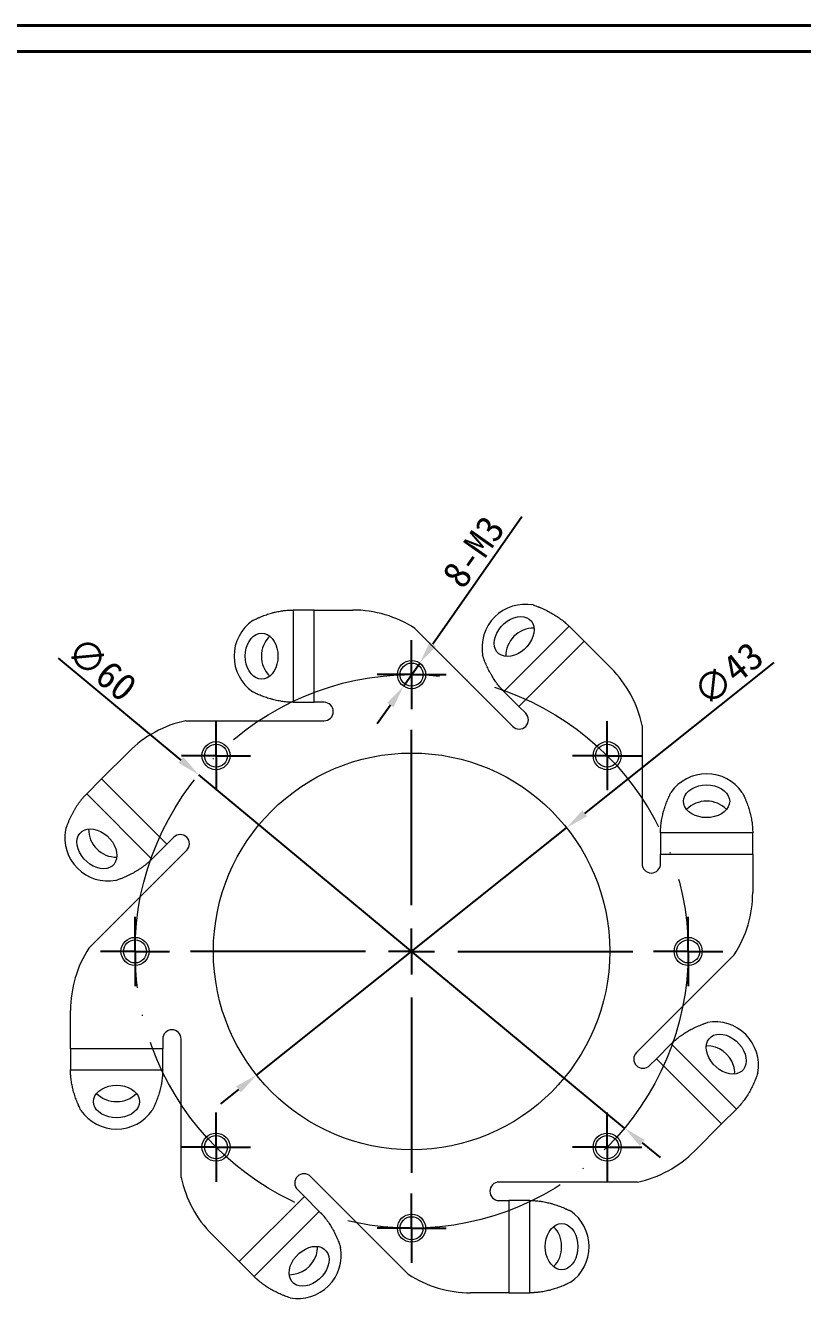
# Model space of a CAD drawing. Header units: millimetres. Extents: x 33 to 1129, y -1950 to 193.
# Drawn here: x 530.9 to 615.2, y -1693.3 to -1555.3 of the extents above; entities that cross this region are included whole.
import ezdxf

# ---------------------------------------------------------------- set-up
doc = ezdxf.new("R2010")
doc.units = ezdxf.units.MM
doc.linetypes.add('ACAD_ISO04W100', pattern=[30, 24, -3, 0, -3])
doc.layers.add('10', color=7, linetype='Continuous')
doc.layers.add('9', color=7, linetype='Continuous')
doc.layers.add('中心线', color=6, linetype='ACAD_ISO04W100', lineweight=0)
doc.layers.add('尺寸线', color=100, linetype='Continuous', lineweight=5)
doc.dimstyles.new('Annotative', dxfattribs={"dimscale": 0, "dimtxt": 2.5, "dimasz": 2.5, "dimexe": 1.25, "dimexo": 0.625, "dimtad": 1, "dimtxsty": 'Standard', "dimcen": 2.5, "dimadec": 0, "dimazin": 0, "dimtfac": 1, "dimtmove": 0, "dimatfit": 3, "dimfxl": 1, "dimarcsym": 0})

# ---------------------------------------------------------------- blocks, each defined once
blk = doc.blocks.new('SW_CENTERMARKSYMBOL_0')
at = {"layer": '10', "color": 0}
for p, q in [((0, 12.5), (0, 18.75)), ((0, 0), (0, 12.5)), ((-12.5, 0), (-18.75, 0)), ((0, 0), (-12.5, 0)), ((0, 0), (0, -12.5)), ((0, 0), (12.5, 0)), ((12.5, 0), (18.75, 0)), ((0, -12.5), (0, -18.75))]:
    blk.add_line(p, q, dxfattribs=at)
blk = doc.blocks.new('SW_CENTERMARKSYMBOL_1')
at = {"layer": '10', "color": 0}
for p, q in [((0, 12.5), (0, 18.75)), ((0, 0), (0, 12.5)), ((-12.5, 0), (-18.75, 0)), ((0, 0), (-12.5, 0)), ((0, 0), (0, -12.5)), ((0, 0), (12.5, 0)), ((12.5, 0), (18.75, 0)), ((0, -12.5), (0, -18.75))]:
    blk.add_line(p, q, dxfattribs=at)
blk = doc.blocks.new('SW_CENTERMARKSYMBOL_2')
at = {"layer": '10', "color": 0}
for p, q in [((0, 12.5), (0, 18.75)), ((0, 0), (0, 12.5)), ((-12.5, 0), (-18.75, 0)), ((0, 0), (-12.5, 0)), ((0, 0), (0, -12.5)), ((0, 0), (12.5, 0)), ((12.5, 0), (18.75, 0)), ((0, -12.5), (0, -18.75))]:
    blk.add_line(p, q, dxfattribs=at)
blk = doc.blocks.new('SW_CENTERMARKSYMBOL_3')
at = {"layer": '10', "color": 0}
for p, q in [((0, 12.5), (0, 18.75)), ((0, 0), (0, 12.5)), ((-12.5, 0), (-18.75, 0)), ((0, 0), (-12.5, 0)), ((0, 0), (0, -12.5)), ((0, 0), (12.5, 0)), ((12.5, 0), (18.75, 0)), ((0, -12.5), (0, -18.75))]:
    blk.add_line(p, q, dxfattribs=at)
blk = doc.blocks.new('SW_CENTERMARKSYMBOL_4')
at = {"layer": '10', "color": 0}
for p, q in [((0, 12.5), (0, 18.75)), ((0, 0), (0, 12.5)), ((-12.5, 0), (-18.75, 0)), ((0, 0), (-12.5, 0)), ((0, 0), (0, -12.5)), ((0, 0), (12.5, 0)), ((12.5, 0), (18.75, 0)), ((0, -12.5), (0, -18.75))]:
    blk.add_line(p, q, dxfattribs=at)
blk = doc.blocks.new('SW_CENTERMARKSYMBOL_5')
at = {"layer": '10', "color": 0}
for p, q in [((0, 12.5), (0, 18.75)), ((0, 0), (0, 12.5)), ((-12.5, 0), (-18.75, 0)), ((0, 0), (-12.5, 0)), ((0, 0), (0, -12.5)), ((0, 0), (12.5, 0)), ((12.5, 0), (18.75, 0)), ((0, -12.5), (0, -18.75))]:
    blk.add_line(p, q, dxfattribs=at)
blk = doc.blocks.new('SW_CENTERMARKSYMBOL_6')
at = {"layer": '10', "color": 0}
for p, q in [((0, 12.5), (0, 18.75)), ((0, 0), (0, 12.5)), ((-12.5, 0), (-18.75, 0)), ((0, 0), (-12.5, 0)), ((0, 0), (0, -12.5)), ((0, 0), (12.5, 0)), ((12.5, 0), (18.75, 0)), ((0, -12.5), (0, -18.75))]:
    blk.add_line(p, q, dxfattribs=at)
blk = doc.blocks.new('SW_CENTERMARKSYMBOL_7')
at = {"layer": '10', "color": 0}
for p, q in [((0, 12.5), (0, 18.75)), ((0, 0), (0, 12.5)), ((-12.5, 0), (-18.75, 0)), ((0, 0), (-12.5, 0)), ((0, 0), (0, -12.5)), ((0, 0), (12.5, 0)), ((12.5, 0), (18.75, 0)), ((0, -12.5), (0, -18.75))]:
    blk.add_line(p, q, dxfattribs=at)
blk = doc.blocks.new('SW_CENTERMARKSYMBOL_8')
at = {"layer": '10', "color": 0}
for p, q in [((0, 25), (0, 120)), ((0, 0), (0, 12.5)), ((-25, 0), (-120, 0)), ((0, 0), (-12.5, 0)), ((0, 0), (0, -12.5)), ((0, 0), (12.5, 0)), ((25, 0), (120, 0)), ((0, -25), (0, -120))]:
    blk.add_line(p, q, dxfattribs=at)
blk = doc.blocks.new('*D21')
at = {"layer": 'Defpoints', "color": 0, "transparency": 16777216}
for p in [(589.59, -1642.25), (555.96, -1669.05)]:
    blk.add_point(p, dxfattribs=at)
at = {"layer": '尺寸线', "color": 0, "lineweight": -2, "transparency": 16777216}
for p, q in [((612.05, -1624.35), (591.54, -1640.7)), ((555.96, -1669.05), (589.59, -1642.25)), ((554, -1670.61), (552.05, -1672.17))]:
    blk.add_line(p, q, dxfattribs=at)
at = {"layer": '尺寸线', "color": 0, "transparency": 16777216}
for points in [[(591.28, -1640.37), (591.8, -1641.02), (589.59, -1642.25)], [(553.74, -1670.28), (554.26, -1670.94), (555.96, -1669.05)]]:
    blk.add_solid(points, dxfattribs=at)
at = {"layer": '尺寸线', "color": 0, "transparency": 16777216, "insert": (607.11, -1625.58), "char_height": 3, "attachment_point": 5, "rotation": 38.5515}
blk.add_mtext('∅43', dxfattribs=at)
blk = doc.blocks.new('*D25')
at = {"layer": 'Defpoints', "color": 0, "transparency": 16777216}
for p in [(573.65, -1624.4), (571.9, -1626.9)]:
    blk.add_point(p, dxfattribs=at)
at = {"layer": '尺寸线', "color": 0, "lineweight": -2, "transparency": 16777216}
for p, q in [((584.73, -1608.54), (575.08, -1622.35)), ((571.9, -1626.9), (573.65, -1624.4)), ((570.47, -1628.95), (569.04, -1631))]:
    blk.add_line(p, q, dxfattribs=at)
at = {"layer": '尺寸线', "color": 0, "transparency": 16777216}
for points in [[(574.74, -1622.12), (575.42, -1622.59), (573.65, -1624.4)], [(570.13, -1628.71), (570.81, -1629.19), (571.9, -1626.9)]]:
    blk.add_solid(points, dxfattribs=at)
at = {"layer": '尺寸线', "color": 0, "transparency": 16777216, "insert": (579.48, -1612.34), "char_height": 3, "attachment_point": 5, "rotation": 55.0455}
blk.add_mtext('8-M3', dxfattribs=at)
blk = doc.blocks.new('*D61')
at = {"layer": 'Defpoints', "color": 0, "transparency": 16777216}
for p in [(549.68, -1636.51), (595.87, -1674.8)]:
    blk.add_point(p, dxfattribs=at)
at = {"layer": '尺寸线', "color": 0, "lineweight": -2, "transparency": 16777216}
for p, q in [((534.45, -1623.88), (547.75, -1634.91)), ((595.87, -1674.8), (549.68, -1636.51)), ((597.79, -1676.4), (599.72, -1677.99))]:
    blk.add_line(p, q, dxfattribs=at)
at = {"layer": '尺寸线', "color": 0, "transparency": 16777216}
for points in [[(548.02, -1634.59), (547.49, -1635.23), (549.68, -1636.51)], [(598.06, -1676.08), (597.53, -1676.72), (595.87, -1674.8)]]:
    blk.add_solid(points, dxfattribs=at)
at = {"layer": '尺寸线', "color": 0, "transparency": 16777216, "insert": (539.17, -1625.03), "char_height": 3, "attachment_point": 5, "rotation": 320.3373}
blk.add_mtext('∅60', dxfattribs=at)

msp = doc.modelspace()

# ---------------------------------------------------------------- linework, layer by layer
at = {"color": 7, "linetype": 'Continuous', "lineweight": 15}
for p, q in [((562.2212, -1618.65309), (559.93257, -1618.65309)), ((559.93257, -1618.65309), (559.93257, -1628.65309)), ((562.2212, -1628.65309), (562.2212, -1618.65309)), ((562.2212, -1618.65309), (566.38055, -1618.65309)), ((573.13058, -1620.65492), (583.73718, -1631.26152)), ((589.85652, -1620.41029), (582.78545, -1627.48136)), ((591.47482, -1622.02859), (589.85652, -1620.41029)), ((584.40375, -1629.09966), (591.47482, -1622.02859)), ((591.47482, -1622.02859), (594.41593, -1624.9697)), ((582.78545, -1627.48136), (584.40375, -1629.09966)), ((559.93257, -1628.65309), (562.2212, -1628.65309)), ((563.27852, -1628.65309), (562.2212, -1628.65309)), ((585.1514, -1629.8473), (584.40375, -1629.09966)), ((548.27852, -1630.65309), (563.27852, -1630.65309)), ((597.77342, -1631.1582), (597.77342, -1646.1582)), ((539.14892, -1636.95169), (542.09003, -1634.01058)), ((539.14892, -1636.95169), (537.53062, -1638.56999)), ((546.21999, -1644.02276), (539.14892, -1636.95169)), ((537.53062, -1638.56999), (544.60169, -1645.64106)), ((546.96763, -1643.27512), (546.21999, -1644.02276)), ((609.77342, -1642.81225), (599.77342, -1642.81225)), ((599.77342, -1642.81225), (599.77342, -1645.10087)), ((609.77342, -1645.10087), (609.77342, -1642.81225)), ((537.77524, -1655.29593), (548.38185, -1644.68933)), ((544.60169, -1645.64106), (546.21999, -1644.02276)), ((599.77342, -1646.1582), (599.77342, -1645.10087)), ((599.77342, -1645.10087), (609.77342, -1645.10087)), ((609.77342, -1645.10087), (609.77342, -1649.26023)), ((607.7716, -1656.01026), (597.165, -1666.61686)), ((535.77342, -1666.20532), (535.77342, -1662.04596)), ((545.77342, -1665.14799), (545.77342, -1666.20532)), ((547.77342, -1680.14799), (547.77342, -1665.14799)), ((545.77342, -1666.20532), (535.77342, -1666.20532)), ((535.77342, -1666.20532), (535.77342, -1668.49394)), ((545.77342, -1668.49394), (545.77342, -1666.20532)), ((600.94515, -1665.66513), (599.32685, -1667.28343)), ((608.01622, -1672.7362), (600.94515, -1665.66513)), ((598.57921, -1668.03107), (599.32685, -1667.28343)), ((599.32685, -1667.28343), (606.39792, -1674.3545)), ((535.77342, -1668.49394), (545.77342, -1668.49394)), ((606.39792, -1674.3545), (608.01622, -1672.7362)), ((606.39792, -1674.3545), (603.45681, -1677.2956)), ((572.41626, -1690.65127), (561.80966, -1680.04467)), ((560.39544, -1681.45888), (561.14309, -1682.20653)), ((597.26832, -1680.65309), (582.26832, -1680.65309)), ((561.14309, -1682.20653), (554.07202, -1689.27759)), ((562.76139, -1683.82483), (561.14309, -1682.20653)), ((582.26832, -1682.65309), (583.32565, -1682.65309)), ((583.32565, -1682.65309), (583.32565, -1692.65309)), ((585.61427, -1682.65309), (583.32565, -1682.65309)), ((585.61427, -1692.65309), (585.61427, -1682.65309)), ((555.69032, -1690.89589), (562.76139, -1683.82483)), ((554.07202, -1689.27759), (551.13091, -1686.33649)), ((554.07202, -1689.27759), (555.69032, -1690.89589)), ((583.32565, -1692.65309), (579.16629, -1692.65309)), ((583.32565, -1692.65309), (585.61427, -1692.65309))]:
    msp.add_line(p, q, dxfattribs=at)
at = {"color": 7, "linetype": 'Continuous', "lineweight": 15, "flags": 128}
for points in [[(585.93851, -1621.5221), (585.78218, -1621.89806), (585.56857, -1622.2626), (585.30419, -1622.60464), (584.99706, -1622.91378), (584.65651, -1623.18064), (584.29289, -1623.3971), (583.91725, -1623.5566), (583.541, -1623.65428), (583.17558, -1623.68717), (582.83208, -1623.65428), (582.52096, -1623.5566), (582.25165, -1623.3971), (582.03234, -1623.18064), (581.86969, -1622.91378), (581.76866, -1622.60464), (581.73229, -1622.2626), (581.76172, -1621.89806), (581.85602, -1621.5221), (582.01236, -1621.14615), (582.22596, -1620.78161), (582.49034, -1620.43957), (582.79748, -1620.13043), (583.13803, -1619.86357), (583.50165, -1619.6471), (583.87729, -1619.48761), (584.25353, -1619.38993), (584.61895, -1619.35704), (584.96245, -1619.38993), (585.27358, -1619.48761), (585.54289, -1619.6471), (585.7622, -1619.86357), (585.92484, -1620.13043), (586.02588, -1620.43957), (586.06224, -1620.78161), (586.03282, -1621.14615), (585.93851, -1621.5221)], [(558.27268, -1623.65309), (558.24582, -1624.08721), (558.16607, -1624.50814), (558.03584, -1624.90309), (557.8591, -1625.26006), (557.64121, -1625.5682), (557.3888, -1625.81816), (557.10953, -1626.00233), (556.81188, -1626.11511), (556.50491, -1626.15309), (556.19794, -1626.11511), (555.9003, -1626.00233), (555.62103, -1625.81816), (555.36861, -1625.5682), (555.15073, -1625.26006), (554.97398, -1624.90309), (554.84376, -1624.50814), (554.764, -1624.08721), (554.73715, -1623.65309), (554.764, -1623.21897), (554.84376, -1622.79804), (554.97398, -1622.40309), (555.15073, -1622.04612), (555.36861, -1621.73798), (555.62103, -1621.48803), (555.9003, -1621.30386), (556.19794, -1621.19107), (556.50491, -1621.15309), (556.81188, -1621.19107), (557.10953, -1621.30386), (557.3888, -1621.48803), (557.64121, -1621.73798), (557.8591, -1622.04612), (558.03584, -1622.40309), (558.16607, -1622.79804), (558.24582, -1623.21897), (558.27268, -1623.65309)], [(604.77342, -1641.15235), (604.3393, -1641.1255), (603.91837, -1641.04574), (603.52342, -1640.91552), (603.16645, -1640.73877), (602.85831, -1640.52088), (602.60836, -1640.26847), (602.42419, -1639.9892), (602.3114, -1639.69156), (602.27342, -1639.38459), (602.3114, -1639.07762), (602.42419, -1638.77997), (602.60836, -1638.5007), (602.85831, -1638.24829), (603.16645, -1638.0304), (603.52342, -1637.85366), (603.91837, -1637.72343), (604.3393, -1637.64368), (604.77342, -1637.61682), (605.20754, -1637.64368), (605.62847, -1637.72343), (606.02342, -1637.85366), (606.38039, -1638.0304), (606.68853, -1638.24829), (606.93848, -1638.5007), (607.12265, -1638.77997), (607.23544, -1639.07762), (607.27342, -1639.38459), (607.23544, -1639.69156), (607.12265, -1639.9892), (606.93848, -1640.26847), (606.68853, -1640.52088), (606.38039, -1640.73877), (606.02342, -1640.91552), (605.62847, -1641.04574), (605.20754, -1641.1255), (604.77342, -1641.15235)], [(540.68367, -1644.52925), (540.77798, -1644.90521), (540.8074, -1645.26974), (540.77104, -1645.61178), (540.67001, -1645.92092), (540.50736, -1646.18778), (540.28805, -1646.40425), (540.01874, -1646.56374), (539.70761, -1646.66142), (539.36412, -1646.69431), (538.9987, -1646.66142), (538.62245, -1646.56374), (538.24681, -1646.40425), (537.88319, -1646.18778), (537.54264, -1645.92092), (537.23551, -1645.61178), (536.97112, -1645.26974), (536.75752, -1644.90521), (536.60119, -1644.52925), (536.50688, -1644.15329), (536.47746, -1643.78875), (536.51382, -1643.44672), (536.61486, -1643.13757), (536.7775, -1642.87071), (536.99681, -1642.65425), (537.26612, -1642.49475), (537.57725, -1642.39708), (537.92074, -1642.36419), (538.28617, -1642.39708), (538.66241, -1642.49475), (539.03805, -1642.65425), (539.40167, -1642.87071), (539.74222, -1643.13757), (540.04936, -1643.44672), (540.31374, -1643.78875), (540.52734, -1644.15329), (540.68367, -1644.52925)], [(608.94565, -1666.77694), (609.03996, -1667.1529), (609.06938, -1667.51743), (609.03302, -1667.85947), (608.93198, -1668.16861), (608.76934, -1668.43547), (608.55003, -1668.65194), (608.28072, -1668.81143), (607.96959, -1668.90911), (607.6261, -1668.942), (607.26068, -1668.90911), (606.88443, -1668.81143), (606.50879, -1668.65194), (606.14517, -1668.43547), (605.80462, -1668.16861), (605.49749, -1667.85947), (605.2331, -1667.51743), (605.0195, -1667.1529), (604.86317, -1666.77694), (604.76886, -1666.40098), (604.73944, -1666.03644), (604.7758, -1665.69441), (604.87684, -1665.38526), (605.03948, -1665.1184), (605.25879, -1664.90194), (605.5281, -1664.74244), (605.83923, -1664.64477), (606.18272, -1664.61188), (606.54814, -1664.64477), (606.92439, -1664.74244), (607.30003, -1664.90194), (607.66365, -1665.1184), (608.0042, -1665.38526), (608.31133, -1665.69441), (608.57572, -1666.03644), (608.78932, -1666.40098), (608.94565, -1666.77694)], [(540.77342, -1673.68937), (540.3393, -1673.66251), (539.91837, -1673.58276), (539.52342, -1673.45253), (539.16645, -1673.27579), (538.85831, -1673.0579), (538.60836, -1672.80548), (538.42419, -1672.52621), (538.3114, -1672.22857), (538.27342, -1671.9216), (538.3114, -1671.61463), (538.42419, -1671.31699), (538.60836, -1671.03772), (538.85831, -1670.7853), (539.16645, -1670.56741), (539.52342, -1670.39067), (539.91837, -1670.26044), (540.3393, -1670.18069), (540.77342, -1670.15383), (541.20754, -1670.18069), (541.62847, -1670.26044), (542.02342, -1670.39067), (542.38039, -1670.56741), (542.68853, -1670.7853), (542.93848, -1671.03772), (543.12265, -1671.31699), (543.23544, -1671.61463), (543.27342, -1671.9216), (543.23544, -1672.22857), (543.12265, -1672.52621), (542.93848, -1672.80548), (542.68853, -1673.0579), (542.38039, -1673.27579), (542.02342, -1673.45253), (541.62847, -1673.58276), (541.20754, -1673.66251), (540.77342, -1673.68937)], [(590.8097, -1687.65309), (590.78284, -1688.08721), (590.70309, -1688.50814), (590.57286, -1688.90309), (590.39612, -1689.26006), (590.17823, -1689.5682), (589.92581, -1689.81816), (589.64654, -1690.00233), (589.3489, -1690.11511), (589.04193, -1690.15309), (588.73496, -1690.11511), (588.43732, -1690.00233), (588.15805, -1689.81816), (587.90563, -1689.5682), (587.68774, -1689.26006), (587.511, -1688.90309), (587.38077, -1688.50814), (587.30102, -1688.08721), (587.27416, -1687.65309), (587.30102, -1687.21897), (587.38077, -1686.79804), (587.511, -1686.40309), (587.68774, -1686.04612), (587.90563, -1685.73798), (588.15805, -1685.48803), (588.43732, -1685.30386), (588.73496, -1685.19107), (589.04193, -1685.15309), (589.3489, -1685.19107), (589.64654, -1685.30386), (589.92581, -1685.48803), (590.17823, -1685.73798), (590.39612, -1686.04612), (590.57286, -1686.40309), (590.70309, -1686.79804), (590.78284, -1687.21897), (590.8097, -1687.65309)], [(563.69082, -1689.78408), (563.53449, -1690.16004), (563.32088, -1690.52458), (563.0565, -1690.86661), (562.74937, -1691.17576), (562.40882, -1691.44262), (562.0452, -1691.65908), (561.66956, -1691.81858), (561.29331, -1691.91625), (560.92789, -1691.94915), (560.58439, -1691.91625), (560.27327, -1691.81858), (560.00396, -1691.65908), (559.78465, -1691.44262), (559.622, -1691.17576), (559.52097, -1690.86661), (559.4846, -1690.52458), (559.51403, -1690.16004), (559.60833, -1689.78408), (559.76467, -1689.40812), (559.97827, -1689.04359), (560.24265, -1688.70155), (560.54979, -1688.39241), (560.89034, -1688.12555), (561.25396, -1687.90908), (561.6296, -1687.74959), (562.00584, -1687.65191), (562.37126, -1687.61902), (562.71476, -1687.65191), (563.02589, -1687.74959), (563.2952, -1687.90908), (563.51451, -1688.12555), (563.67715, -1688.39241), (563.77819, -1688.70155), (563.81455, -1689.04359), (563.78513, -1689.40812), (563.69082, -1689.78408)]]:
    msp.add_lwpolyline(points, dxfattribs=at)
at = {"color": 7, "linetype": 'Continuous', "lineweight": 15}
for centre, radius in [((572.77342, -1625.65309), 1.525), ((572.77342, -1625.65309), 1.25), ((551.56022, -1634.43989), 1.525), ((551.56022, -1634.43989), 1.25), ((593.98662, -1634.43989), 1.525), ((593.98662, -1634.43989), 1.25), ((572.77342, -1655.65309), 21.5), ((542.77342, -1655.65309), 1.525), ((602.77342, -1655.65309), 1.525), ((542.77342, -1655.65309), 1.25), ((602.77342, -1655.65309), 1.25), ((551.56022, -1676.8663), 1.525), ((551.56022, -1676.8663), 1.25), ((593.98662, -1676.8663), 1.525), ((593.98662, -1676.8663), 1.25), ((572.77342, -1685.65309), 1.525), ((572.77342, -1685.65309), 1.25)]:
    msp.add_circle(centre, radius, dxfattribs=at)
for centre, radius, start, end in [((585.10965, -1622.73449), 4.704, 79.7242897, 190.2757103), ((558.21948, -1623.65309), 4.704, 124.7242897, 235.2757103), ((566.38055, -1631.03436), 12.38127, 56.9629748, 90), ((586.0087, -1623.63354), 3.01769, 89.155079, 180.844921), ((559.51956, -1623.65309), 3.03771, 134.5425306, 225.4574694), ((585.66105, -1633.72458), 12.38127, 11.9629748, 45), ((563.27852, -1629.65309), 1, 270, 90), ((550.84491, -1642.76546), 12.38127, 101.9629748, 135), ((584.44429, -1630.55441), 1, 225, 45), ((604.77342, -1641.09915), 4.704, 34.7242897, 145.2757103), ((604.77342, -1642.39923), 3.03771, 44.5425306, 135.4574694), ((539.85481, -1643.31687), 4.704, 169.7242897, 280.2757103), ((540.7537, -1642.41798), 3.01753, 179.1518506, 270.8481494), ((547.67474, -1643.98222), 1, 315, 135), ((598.77342, -1646.1582), 1, 180, 0), ((597.39216, -1649.26023), 12.38127, 326.9629748, 0), ((548.15469, -1662.04596), 12.38127, 146.9629748, 180), ((605.69203, -1667.98932), 4.704, 349.7242897, 100.2757103), ((546.77342, -1665.14799), 1, 0, 180), ((597.8721, -1667.32396), 1, 135, 315), ((604.76104, -1668.94621), 3.07523, 17.3931789, 90.233997), ((605.66428, -1668.74433), 2.15433, 354.9793035, 19.4510651), ((540.65276, -1669.12358), 2.80063, 223.115338, 272.4693534), ((540.89409, -1669.12358), 2.80063, 267.5306466, 316.884662), ((540.77342, -1670.20703), 4.704, 214.7242897, 325.2757103), ((594.70194, -1668.54073), 12.38127, 281.9629748, 315), ((559.88579, -1677.58161), 12.38127, 191.9629748, 225), ((561.10255, -1680.75178), 1, 45, 225), ((582.26832, -1681.65309), 1, 90, 270), ((587.32736, -1687.65309), 4.704, 304.7242897, 55.2757103), ((586.2439, -1687.53243), 2.80063, 357.5306466, 46.884662), ((559.5062, -1687.61481), 3.07523, 269.766003, 342.6068211), ((560.43719, -1688.5717), 4.704, 259.7242897, 10.2757103), ((560.40945, -1687.81669), 2.15433, 340.5489349, 5.0206965), ((586.2439, -1687.77376), 2.80063, 313.115338, 2.4693534), ((579.16629, -1680.27183), 12.38127, 236.9629748, 270)]:
    msp.add_arc(centre, radius, start, end, dxfattribs=at)
for points, knots in [([(585.94877, -1618.10594), (586.16027, -1618.17812), (586.34481, -1618.24438), (586.51223, -1618.30849), (586.52503, -1618.31341), (586.54766, -1618.32216), (586.55897, -1618.32655), (586.59287, -1618.33978), (586.61545, -1618.34868), (586.6831, -1618.37559), (586.72809, -1618.39382), (586.86274, -1618.4494), (586.95209, -1618.48762), (587.21883, -1618.60583), (587.39584, -1618.6898), (587.73744, -1618.8633), (587.90382, -1618.95362), (588.10628, -1619.071), (588.14932, -1619.09636), (588.23188, -1619.14586), (588.27284, -1619.17083), (588.39473, -1619.24641), (588.4747, -1619.29768), (588.71068, -1619.45414), (588.86281, -1619.56198), (589.04646, -1619.7012), (589.08541, -1619.73123), (589.15981, -1619.78962), (589.19659, -1619.819), (589.30566, -1619.90767), (589.37667, -1619.96749), (589.45465, -1620.03558), (589.46154, -1620.04163), (589.47725, -1620.05547), (589.48515, -1620.06246), (589.50901, -1620.08367), (589.52511, -1620.0981), (589.57403, -1620.14231), (589.60744, -1620.17297), (589.71008, -1620.26854), (589.7817, -1620.33703), (589.85652, -1620.41029)], [0, 0, 0, 0, 0.125, 0.125, 0.1328125, 0.1328125, 0.140625, 0.140625, 0.15625, 0.15625, 0.1875, 0.1875, 0.25, 0.25, 0.375, 0.375, 0.5, 0.5, 0.53125, 0.53125, 0.5625, 0.5625, 0.625, 0.625, 0.75, 0.75, 0.78125, 0.78125, 0.8125, 0.8125, 0.875, 0.875, 0.8828125, 0.8828125, 0.890625, 0.890625, 0.90625, 0.90625, 0.9375, 0.9375, 1, 1, 1, 1]), ([(555.53995, -1619.78687), (555.74055, -1619.68835), (555.91788, -1619.60472), (556.0816, -1619.53166), (556.09413, -1619.52609), (556.11632, -1619.51628), (556.12742, -1619.51139), (556.16076, -1619.49677), (556.18301, -1619.4871), (556.24987, -1619.45829), (556.29458, -1619.43937), (556.42909, -1619.38345), (556.51929, -1619.34731), (556.7915, -1619.24227), (556.97604, -1619.17648), (557.34027, -1619.05762), (557.52178, -1619.00384), (557.74794, -1618.94368), (557.79631, -1618.93118), (557.88969, -1618.9078), (557.93631, -1618.8965), (558.07595, -1618.86375), (558.16874, -1618.84346), (558.44624, -1618.78722), (558.63007, -1618.75591), (558.85838, -1618.72449), (558.90714, -1618.71818), (559.00105, -1618.70686), (559.04783, -1618.70163), (559.18764, -1618.6872), (559.28016, -1618.67929), (559.38345, -1618.6723), (559.3926, -1618.6717), (559.41349, -1618.67038), (559.42402, -1618.66974), (559.45589, -1618.66786), (559.47748, -1618.66668), (559.54333, -1618.66335), (559.58863, -1618.66141), (559.72878, -1618.65641), (559.82786, -1618.6542), (559.93257, -1618.65309)], [0, 0, 0, 0, 0.125, 0.125, 0.1328125, 0.1328125, 0.140625, 0.140625, 0.15625, 0.15625, 0.1875, 0.1875, 0.25, 0.25, 0.375, 0.375, 0.5, 0.5, 0.53125, 0.53125, 0.5625, 0.5625, 0.625, 0.625, 0.75, 0.75, 0.78125, 0.78125, 0.8125, 0.8125, 0.875, 0.875, 0.8828125, 0.8828125, 0.890625, 0.890625, 0.90625, 0.90625, 0.9375, 0.9375, 1, 1, 1, 1]), ([(582.78545, -1627.48136), (582.70681, -1627.40127), (582.64195, -1627.33395), (582.58767, -1627.27601), (582.58289, -1627.27089), (582.57493, -1627.26235), (582.57095, -1627.25808), (582.55904, -1627.24524), (582.55111, -1627.23667), (582.52738, -1627.21088), (582.51164, -1627.19361), (582.46462, -1627.14156), (582.43356, -1627.10656), (582.27968, -1626.92998), (582.16276, -1626.78594), (582.01971, -1626.59708), (581.9929, -1626.56107), (581.93814, -1626.48631), (581.91098, -1626.4486), (581.83015, -1626.3345), (581.77714, -1626.25712), (581.62074, -1626.02108), (581.51998, -1625.85848), (581.39841, -1625.6487), (581.37599, -1625.60936), (581.32993, -1625.52724), (581.30713, -1625.4859), (581.23938, -1625.36108), (581.19512, -1625.27677), (581.06501, -1625.02055), (580.98186, -1624.84535), (580.82272, -1624.4862), (580.74867, -1624.30675), (580.67571, -1624.11593), (580.67285, -1624.10842), (580.6656, -1624.08927), (580.66193, -1624.07956), (580.65083, -1624.05), (580.64328, -1624.02973), (580.62018, -1623.96725), (580.6042, -1623.92336), (580.55448, -1623.78497), (580.51897, -1623.68376), (580.4811, -1623.57361)], [0, 0, 0, 0, 0.0625, 0.0625, 0.06640625, 0.06640625, 0.0703125, 0.0703125, 0.078125, 0.078125, 0.09375, 0.09375, 0.125, 0.125, 0.25, 0.25, 0.28125, 0.28125, 0.3125, 0.3125, 0.375, 0.375, 0.5, 0.5, 0.53125, 0.53125, 0.5625, 0.5625, 0.625, 0.625, 0.75, 0.75, 0.875, 0.875, 0.8828125, 0.8828125, 0.890625, 0.890625, 0.90625, 0.90625, 0.9375, 0.9375, 1, 1, 1, 1]), ([(559.93257, -1628.65309), (559.82033, -1628.65207), (559.72687, -1628.65033), (559.64752, -1628.64774), (559.64052, -1628.64751), (559.62885, -1628.6471), (559.62301, -1628.64689), (559.60551, -1628.64624), (559.59384, -1628.64578), (559.55883, -1628.64432), (559.53549, -1628.64324), (559.46544, -1628.63969), (559.41872, -1628.6369), (559.18505, -1628.62084), (559.00053, -1628.60166), (558.76583, -1628.56928), (558.72141, -1628.56277), (558.62982, -1628.54863), (558.58395, -1628.54117), (558.44612, -1628.51765), (558.35392, -1628.50042), (558.07642, -1628.4441), (557.8902, -1628.40037), (557.6559, -1628.338), (557.61223, -1628.32603), (557.52159, -1628.30053), (557.47624, -1628.28743), (557.34007, -1628.24706), (557.24915, -1628.21875), (556.97598, -1628.12957), (556.7933, -1628.06449), (556.42681, -1627.92305), (556.24756, -1627.84853), (556.06103, -1627.76519), (556.05371, -1627.7619), (556.03504, -1627.75349), (556.02558, -1627.74921), (555.99682, -1627.73616), (555.97715, -1627.72717), (555.91664, -1627.69932), (555.8743, -1627.67958), (555.74129, -1627.61689), (555.64462, -1627.57044), (555.53995, -1627.51932)], [0, 0, 0, 0, 0.0625, 0.0625, 0.06640625, 0.06640625, 0.0703125, 0.0703125, 0.078125, 0.078125, 0.09375, 0.09375, 0.125, 0.125, 0.25, 0.25, 0.28125, 0.28125, 0.3125, 0.3125, 0.375, 0.375, 0.5, 0.5, 0.53125, 0.53125, 0.5625, 0.5625, 0.625, 0.625, 0.75, 0.75, 0.875, 0.875, 0.8828125, 0.8828125, 0.890625, 0.890625, 0.90625, 0.90625, 0.9375, 0.9375, 1, 1, 1, 1]), ([(537.53062, -1638.56999), (537.46448, -1638.63751), (537.33184, -1638.77291), (537.14149, -1638.98551), (536.95681, -1639.20566), (536.77845, -1639.43402), (536.60625, -1639.67041), (536.44024, -1639.91488), (536.28042, -1640.16742), (536.12679, -1640.42803), (535.97935, -1640.69671), (535.83809, -1640.97346), (535.70303, -1641.25828), (535.57413, -1641.55114), (535.45154, -1641.85216), (535.33463, -1642.16093), (535.26252, -1642.37175), (535.22627, -1642.47774)], [0, 0, 0, 0, 0.0631937609, 0.1267243539, 0.1906308718, 0.2549517218, 0.3197245742, 0.3849863167, 0.4507730143, 0.5171198763, 0.5840612279, 0.6516304883, 0.7198601541, 0.7887817878, 0.8584260111, 0.9288225025, 1, 1, 1, 1]), ([(599.77342, -1642.81225), (599.77445, -1642.7), (599.77618, -1642.60654), (599.77877, -1642.52719), (599.77901, -1642.52019), (599.77942, -1642.50852), (599.77963, -1642.50269), (599.78028, -1642.48519), (599.78074, -1642.47352), (599.7822, -1642.4385), (599.78328, -1642.41516), (599.78683, -1642.34511), (599.78962, -1642.29839), (599.80567, -1642.06472), (599.82485, -1641.8802), (599.85724, -1641.64551), (599.86374, -1641.60108), (599.87789, -1641.5095), (599.88534, -1641.46363), (599.90887, -1641.32579), (599.9261, -1641.23359), (599.98242, -1640.95609), (600.02614, -1640.76987), (600.08852, -1640.53557), (600.10048, -1640.4919), (600.12599, -1640.40126), (600.13909, -1640.35591), (600.17945, -1640.21975), (600.20777, -1640.12883), (600.29694, -1639.85565), (600.36203, -1639.67297), (600.50346, -1639.30649), (600.57798, -1639.12724), (600.66132, -1638.94071), (600.66461, -1638.93338), (600.67302, -1638.91471), (600.6773, -1638.90525), (600.69035, -1638.8765), (600.69935, -1638.85683), (600.7272, -1638.79632), (600.74693, -1638.75398), (600.80962, -1638.62096), (600.85608, -1638.52429), (600.90719, -1638.41963)], [0, 0, 0, 0, 0.0625, 0.0625, 0.06640625, 0.06640625, 0.0703125, 0.0703125, 0.078125, 0.078125, 0.09375, 0.09375, 0.125, 0.125, 0.25, 0.25, 0.28125, 0.28125, 0.3125, 0.3125, 0.375, 0.375, 0.5, 0.5, 0.53125, 0.53125, 0.5625, 0.5625, 0.625, 0.625, 0.75, 0.75, 0.875, 0.875, 0.8828125, 0.8828125, 0.890625, 0.890625, 0.90625, 0.90625, 0.9375, 0.9375, 1, 1, 1, 1]), ([(608.63965, -1638.41963), (608.73816, -1638.62022), (608.8218, -1638.79756), (608.89485, -1638.96127), (608.90042, -1638.97381), (608.91024, -1638.99599), (608.91513, -1639.0071), (608.92974, -1639.04043), (608.93942, -1639.06268), (608.96823, -1639.12954), (608.98715, -1639.17425), (609.04306, -1639.30876), (609.07921, -1639.39897), (609.18424, -1639.67117), (609.25003, -1639.85571), (609.36889, -1640.21994), (609.42267, -1640.40146), (609.48284, -1640.62761), (609.49534, -1640.67598), (609.51872, -1640.76937), (609.53002, -1640.81599), (609.56277, -1640.95562), (609.58306, -1641.04841), (609.63929, -1641.32591), (609.6706, -1641.50974), (609.70203, -1641.73805), (609.70834, -1641.78682), (609.71965, -1641.88072), (609.72489, -1641.9275), (609.73931, -1642.06732), (609.74723, -1642.15983), (609.75422, -1642.26312), (609.75481, -1642.27227), (609.75613, -1642.29316), (609.75677, -1642.30369), (609.75865, -1642.33556), (609.75983, -1642.35716), (609.76316, -1642.423), (609.76511, -1642.46831), (609.7701, -1642.60846), (609.77232, -1642.70753), (609.77342, -1642.81225)], [0, 0, 0, 0, 0.125, 0.125, 0.1328125, 0.1328125, 0.140625, 0.140625, 0.15625, 0.15625, 0.1875, 0.1875, 0.25, 0.25, 0.375, 0.375, 0.5, 0.5, 0.53125, 0.53125, 0.5625, 0.5625, 0.625, 0.625, 0.75, 0.75, 0.78125, 0.78125, 0.8125, 0.8125, 0.875, 0.875, 0.8828125, 0.8828125, 0.890625, 0.890625, 0.90625, 0.90625, 0.9375, 0.9375, 1, 1, 1, 1]), ([(540.69394, -1647.94541), (540.80742, -1647.90653), (541.03306, -1647.82923), (541.36296, -1647.70323), (541.68395, -1647.57071), (541.99559, -1647.43094), (542.29799, -1647.2841), (542.59112, -1647.13015), (542.87499, -1646.9691), (543.1496, -1646.80094), (543.41495, -1646.62568), (543.67102, -1646.4433), (543.91787, -1646.25387), (544.15529, -1646.05716), (544.38404, -1645.85394), (544.52928, -1645.71189), (544.60169, -1645.64106)], [0, 0, 0, 0, 0.0762314406, 0.1515686428, 0.2260470765, 0.2997034526, 0.3725757241, 0.444703082, 0.5161259434, 0.5868859327, 0.6570258545, 0.7265896578, 0.7956223923, 0.8641701544, 0.9322800254, 1, 1, 1, 1]), ([(600.94515, -1665.66513), (601.02525, -1665.58648), (601.09256, -1665.52162), (601.15051, -1665.46734), (601.15562, -1665.46256), (601.16416, -1665.4546), (601.16843, -1665.45062), (601.18127, -1665.43871), (601.18985, -1665.43078), (601.21564, -1665.40706), (601.23291, -1665.39131), (601.28495, -1665.34429), (601.31996, -1665.31323), (601.49654, -1665.15935), (601.64058, -1665.04244), (601.82943, -1664.89938), (601.86544, -1664.87257), (601.9402, -1664.81781), (601.97791, -1664.79065), (602.09202, -1664.70982), (602.16939, -1664.65681), (602.40544, -1664.50041), (602.56803, -1664.39965), (602.77781, -1664.27808), (602.81715, -1664.25566), (602.89928, -1664.20961), (602.94061, -1664.1868), (603.06544, -1664.11906), (603.14975, -1664.07479), (603.40597, -1663.94468), (603.58116, -1663.86153), (603.94032, -1663.7024), (604.11976, -1663.62834), (604.31059, -1663.55538), (604.31809, -1663.55252), (604.33724, -1663.54527), (604.34696, -1663.5416), (604.37652, -1663.5305), (604.39679, -1663.52295), (604.45927, -1663.49986), (604.50316, -1663.48387), (604.64154, -1663.43415), (604.74275, -1663.39864), (604.8529, -1663.36077)], [0, 0, 0, 0, 0.0625, 0.0625, 0.06640625, 0.06640625, 0.0703125, 0.0703125, 0.078125, 0.078125, 0.09375, 0.09375, 0.125, 0.125, 0.25, 0.25, 0.28125, 0.28125, 0.3125, 0.3125, 0.375, 0.375, 0.5, 0.5, 0.53125, 0.53125, 0.5625, 0.5625, 0.625, 0.625, 0.75, 0.75, 0.875, 0.875, 0.8828125, 0.8828125, 0.890625, 0.890625, 0.90625, 0.90625, 0.9375, 0.9375, 1, 1, 1, 1]), ([(536.90719, -1672.88656), (536.80868, -1672.68597), (536.72504, -1672.50863), (536.65199, -1672.34491), (536.64642, -1672.33238), (536.6366, -1672.31019), (536.63171, -1672.29909), (536.6171, -1672.26576), (536.60742, -1672.24351), (536.57862, -1672.17665), (536.55969, -1672.13194), (536.50378, -1671.99743), (536.46763, -1671.90722), (536.3626, -1671.63502), (536.29681, -1671.45048), (536.17795, -1671.08625), (536.12417, -1670.90473), (536.064, -1670.67858), (536.0515, -1670.6302), (536.02813, -1670.53682), (536.01682, -1670.4902), (535.98407, -1670.35057), (535.96379, -1670.25777), (535.90755, -1669.98027), (535.87624, -1669.79645), (535.84482, -1669.56814), (535.83851, -1669.51937), (535.82719, -1669.42547), (535.82196, -1669.37869), (535.80753, -1669.23887), (535.79962, -1669.14636), (535.79263, -1669.04307), (535.79203, -1669.03392), (535.79071, -1669.01303), (535.79007, -1669.00249), (535.78819, -1668.97063), (535.78701, -1668.94903), (535.78368, -1668.88319), (535.78173, -1668.83788), (535.77674, -1668.69773), (535.77452, -1668.59866), (535.77342, -1668.49394)], [0, 0, 0, 0, 0.125, 0.125, 0.1328125, 0.1328125, 0.140625, 0.140625, 0.15625, 0.15625, 0.1875, 0.1875, 0.25, 0.25, 0.375, 0.375, 0.5, 0.5, 0.53125, 0.53125, 0.5625, 0.5625, 0.625, 0.625, 0.75, 0.75, 0.78125, 0.78125, 0.8125, 0.8125, 0.875, 0.875, 0.8828125, 0.8828125, 0.890625, 0.890625, 0.90625, 0.90625, 0.9375, 0.9375, 1, 1, 1, 1]), ([(545.77342, -1668.49394), (545.77239, -1668.60618), (545.77066, -1668.69965), (545.76807, -1668.779), (545.76783, -1668.786), (545.76743, -1668.79767), (545.76721, -1668.8035), (545.76656, -1668.821), (545.7661, -1668.83267), (545.76464, -1668.86768), (545.76357, -1668.89103), (545.76001, -1668.96108), (545.75722, -1669.0078), (545.74117, -1669.24146), (545.72199, -1669.42599), (545.6896, -1669.66068), (545.6831, -1669.7051), (545.66896, -1669.79669), (545.6615, -1669.84256), (545.63797, -1669.9804), (545.62074, -1670.0726), (545.56442, -1670.3501), (545.5207, -1670.53632), (545.45833, -1670.77061), (545.44636, -1670.81429), (545.42086, -1670.90492), (545.40775, -1670.95028), (545.36739, -1671.08644), (545.33908, -1671.17736), (545.2499, -1671.45054), (545.18481, -1671.63322), (545.04338, -1671.9997), (544.96886, -1672.17895), (544.88552, -1672.36548), (544.88223, -1672.3728), (544.87382, -1672.39148), (544.86954, -1672.40094), (544.85649, -1672.42969), (544.8475, -1672.44936), (544.81964, -1672.50987), (544.79991, -1672.55221), (544.73722, -1672.68522), (544.69076, -1672.78189), (544.63965, -1672.88656)], [0, 0, 0, 0, 0.0625, 0.0625, 0.06640625, 0.06640625, 0.0703125, 0.0703125, 0.078125, 0.078125, 0.09375, 0.09375, 0.125, 0.125, 0.25, 0.25, 0.28125, 0.28125, 0.3125, 0.3125, 0.375, 0.375, 0.5, 0.5, 0.53125, 0.53125, 0.5625, 0.5625, 0.625, 0.625, 0.75, 0.75, 0.875, 0.875, 0.8828125, 0.8828125, 0.890625, 0.890625, 0.90625, 0.90625, 0.9375, 0.9375, 1, 1, 1, 1]), ([(610.32057, -1668.82844), (610.2484, -1669.03994), (610.18214, -1669.22448), (610.11803, -1669.3919), (610.11311, -1669.40471), (610.10436, -1669.42733), (610.09996, -1669.43864), (610.08673, -1669.47255), (610.07784, -1669.49512), (610.05093, -1669.56277), (610.0327, -1669.60776), (609.97712, -1669.74242), (609.93889, -1669.83176), (609.82069, -1670.0985), (609.73671, -1670.27552), (609.56321, -1670.61711), (609.47289, -1670.78349), (609.35552, -1670.98595), (609.33015, -1671.029), (609.28065, -1671.11156), (609.25568, -1671.15251), (609.1801, -1671.27441), (609.12883, -1671.35437), (608.97237, -1671.59035), (608.86453, -1671.74248), (608.72531, -1671.92614), (608.69529, -1671.96508), (608.63689, -1672.03949), (608.60751, -1672.07627), (608.51885, -1672.18533), (608.45903, -1672.25634), (608.39093, -1672.33432), (608.38488, -1672.34122), (608.37105, -1672.35692), (608.36405, -1672.36482), (608.34285, -1672.38868), (608.32841, -1672.40479), (608.28421, -1672.4537), (608.25355, -1672.48711), (608.15798, -1672.58975), (608.08949, -1672.66137), (608.01622, -1672.7362)], [0, 0, 0, 0, 0.125, 0.125, 0.1328125, 0.1328125, 0.140625, 0.140625, 0.15625, 0.15625, 0.1875, 0.1875, 0.25, 0.25, 0.375, 0.375, 0.5, 0.5, 0.53125, 0.53125, 0.5625, 0.5625, 0.625, 0.625, 0.75, 0.75, 0.78125, 0.78125, 0.8125, 0.8125, 0.875, 0.875, 0.8828125, 0.8828125, 0.890625, 0.890625, 0.90625, 0.90625, 0.9375, 0.9375, 1, 1, 1, 1]), ([(585.61427, -1682.65309), (585.72651, -1682.65412), (585.81998, -1682.65585), (585.89933, -1682.65845), (585.90633, -1682.65868), (585.91799, -1682.65909), (585.92383, -1682.6593), (585.94133, -1682.65995), (585.953, -1682.66041), (585.98801, -1682.66187), (586.01136, -1682.66295), (586.08141, -1682.6665), (586.12812, -1682.66929), (586.36179, -1682.68534), (586.54632, -1682.70452), (586.78101, -1682.73691), (586.82543, -1682.74342), (586.91702, -1682.75756), (586.96289, -1682.76501), (587.10073, -1682.78854), (587.19292, -1682.80577), (587.47043, -1682.86209), (587.65665, -1682.90581), (587.89094, -1682.96819), (587.93461, -1682.98016), (588.02525, -1683.00566), (588.0706, -1683.01876), (588.20677, -1683.05912), (588.29769, -1683.08744), (588.57086, -1683.17662), (588.75354, -1683.2417), (589.12003, -1683.38314), (589.29928, -1683.45766), (589.48581, -1683.541), (589.49313, -1683.54429), (589.5118, -1683.5527), (589.52126, -1683.55697), (589.55002, -1683.57003), (589.56969, -1683.57902), (589.6302, -1683.60687), (589.67254, -1683.6266), (589.80555, -1683.6893), (589.90222, -1683.73575), (590.00689, -1683.78687)], [0, 0, 0, 0, 0.0625, 0.0625, 0.06640625, 0.06640625, 0.0703125, 0.0703125, 0.078125, 0.078125, 0.09375, 0.09375, 0.125, 0.125, 0.25, 0.25, 0.28125, 0.28125, 0.3125, 0.3125, 0.375, 0.375, 0.5, 0.5, 0.53125, 0.53125, 0.5625, 0.5625, 0.625, 0.625, 0.75, 0.75, 0.875, 0.875, 0.8828125, 0.8828125, 0.890625, 0.890625, 0.90625, 0.90625, 0.9375, 0.9375, 1, 1, 1, 1]), ([(562.76139, -1683.82483), (562.84003, -1683.90492), (562.90489, -1683.97224), (562.95917, -1684.03018), (562.96395, -1684.03529), (562.97191, -1684.04383), (562.97589, -1684.04811), (562.98781, -1684.06094), (562.99573, -1684.06952), (563.01946, -1684.09531), (563.0352, -1684.11258), (563.08222, -1684.16462), (563.11329, -1684.19963), (563.26716, -1684.37621), (563.38408, -1684.52025), (563.52713, -1684.70911), (563.55394, -1684.74512), (563.6087, -1684.81988), (563.63587, -1684.85758), (563.7167, -1684.97169), (563.76971, -1685.04906), (563.92611, -1685.28511), (564.02687, -1685.44771), (564.14843, -1685.65748), (564.17085, -1685.69683), (564.21691, -1685.77895), (564.23971, -1685.82028), (564.30746, -1685.94511), (564.35172, -1686.02942), (564.48183, -1686.28564), (564.56498, -1686.46084), (564.72412, -1686.81999), (564.79817, -1686.99944), (564.87114, -1687.19026), (564.87399, -1687.19777), (564.88125, -1687.21692), (564.88491, -1687.22663), (564.89601, -1687.25619), (564.90356, -1687.27646), (564.92666, -1687.33894), (564.94264, -1687.38283), (564.99237, -1687.52122), (565.02787, -1687.62242), (565.06574, -1687.73258)], [0, 0, 0, 0, 0.0625, 0.0625, 0.06640625, 0.06640625, 0.0703125, 0.0703125, 0.078125, 0.078125, 0.09375, 0.09375, 0.125, 0.125, 0.25, 0.25, 0.28125, 0.28125, 0.3125, 0.3125, 0.375, 0.375, 0.5, 0.5, 0.53125, 0.53125, 0.5625, 0.5625, 0.625, 0.625, 0.75, 0.75, 0.875, 0.875, 0.8828125, 0.8828125, 0.890625, 0.890625, 0.90625, 0.90625, 0.9375, 0.9375, 1, 1, 1, 1]), ([(559.59807, -1693.20025), (559.38657, -1693.12807), (559.20203, -1693.06181), (559.03461, -1692.9977), (559.02181, -1692.99278), (558.99918, -1692.98403), (558.98787, -1692.97964), (558.95397, -1692.9664), (558.93139, -1692.95751), (558.86374, -1692.9306), (558.81875, -1692.91237), (558.6841, -1692.85679), (558.59476, -1692.81856), (558.32801, -1692.70036), (558.151, -1692.61639), (557.8094, -1692.44289), (557.64302, -1692.35256), (557.44056, -1692.23519), (557.39752, -1692.20983), (557.31496, -1692.16032), (557.274, -1692.13535), (557.15211, -1692.05977), (557.07215, -1692.00851), (556.83616, -1691.85205), (556.68403, -1691.7442), (556.50038, -1691.60498), (556.46143, -1691.57496), (556.38703, -1691.51656), (556.35025, -1691.48719), (556.24119, -1691.39852), (556.17017, -1691.3387), (556.09219, -1691.2706), (556.0853, -1691.26456), (556.06959, -1691.25072), (556.06169, -1691.24372), (556.03783, -1691.22252), (556.02173, -1691.20808), (555.97281, -1691.16388), (555.9394, -1691.13322), (555.83677, -1691.03765), (555.76514, -1690.96916), (555.69032, -1690.89589)], [0, 0, 0, 0, 0.125, 0.125, 0.1328125, 0.1328125, 0.140625, 0.140625, 0.15625, 0.15625, 0.1875, 0.1875, 0.25, 0.25, 0.375, 0.375, 0.5, 0.5, 0.53125, 0.53125, 0.5625, 0.5625, 0.625, 0.625, 0.75, 0.75, 0.78125, 0.78125, 0.8125, 0.8125, 0.875, 0.875, 0.8828125, 0.8828125, 0.890625, 0.890625, 0.90625, 0.90625, 0.9375, 0.9375, 1, 1, 1, 1]), ([(590.00689, -1691.51932), (589.8063, -1691.61784), (589.62896, -1691.70147), (589.46524, -1691.77453), (589.45271, -1691.7801), (589.43052, -1691.78991), (589.41942, -1691.7948), (589.38609, -1691.80942), (589.36383, -1691.81909), (589.29697, -1691.8479), (589.25227, -1691.86682), (589.11775, -1691.92274), (589.02755, -1691.95888), (588.75535, -1692.06391), (588.5708, -1692.1297), (588.20658, -1692.24856), (588.02506, -1692.30235), (587.7989, -1692.36251), (587.75053, -1692.37501), (587.65715, -1692.39839), (587.61053, -1692.40969), (587.4709, -1692.44244), (587.3781, -1692.46273), (587.1006, -1692.51896), (586.91678, -1692.55028), (586.68847, -1692.5817), (586.6397, -1692.58801), (586.54579, -1692.59933), (586.49901, -1692.60456), (586.3592, -1692.61898), (586.26669, -1692.6269), (586.16339, -1692.63389), (586.15424, -1692.63448), (586.13335, -1692.6358), (586.12282, -1692.63645), (586.09096, -1692.63832), (586.06936, -1692.6395), (586.00352, -1692.64284), (585.95821, -1692.64478), (585.81806, -1692.64978), (585.71898, -1692.65199), (585.61427, -1692.65309)], [0, 0, 0, 0, 0.125, 0.125, 0.1328125, 0.1328125, 0.140625, 0.140625, 0.15625, 0.15625, 0.1875, 0.1875, 0.25, 0.25, 0.375, 0.375, 0.5, 0.5, 0.53125, 0.53125, 0.5625, 0.5625, 0.625, 0.625, 0.75, 0.75, 0.78125, 0.78125, 0.8125, 0.8125, 0.875, 0.875, 0.8828125, 0.8828125, 0.890625, 0.890625, 0.90625, 0.90625, 0.9375, 0.9375, 1, 1, 1, 1])]:
    msp.add_open_spline(points, degree=3, knots=knots, dxfattribs=at)
at = {"layer": '9', "color": 7, "lineweight": 40}
for p, q in [((749.26533, -1555.29581), (436.23097, -1555.29581)), ((442.66819, -1558.1211), (746.63418, -1558.1211))]:
    msp.add_line(p, q, dxfattribs=at)
at = {"layer": '中心线'}
msp.add_circle((572.77342, -1655.65309), 30, dxfattribs=at)

# ---------------------------------------------------------------- block references
at = {"layer": '中心线', "xscale": 0.2, "yscale": 0.2, "zscale": 0.2}
for name, p in [('SW_CENTERMARKSYMBOL_0', (572.77342, -1625.65309)), ('SW_CENTERMARKSYMBOL_1', (551.56022, -1634.43989)), ('SW_CENTERMARKSYMBOL_7', (593.98662, -1634.43989)), ('SW_CENTERMARKSYMBOL_8', (572.77342, -1655.65309)), ('SW_CENTERMARKSYMBOL_2', (542.77342, -1655.65309)), ('SW_CENTERMARKSYMBOL_6', (602.77342, -1655.65309)), ('SW_CENTERMARKSYMBOL_3', (551.56022, -1676.8663)), ('SW_CENTERMARKSYMBOL_5', (593.98662, -1676.8663)), ('SW_CENTERMARKSYMBOL_4', (572.77342, -1685.65309))]:
    msp.add_blockref(name, p, dxfattribs=at)

# ---------------------------------------------------------------- dimensions: what is measured, and where the dimension line sits
at = {"layer": '尺寸线'}
dim = msp.add_diameter_dim_2p(p1=(571.89971, -1626.90299), p2=(573.64713, -1624.40319), text='8-M3', dimstyle='Annotative', override={"dimtxt": 3}, dxfattribs=at)
dim.commit()
dim.dimension.update_dxf_attribs({"geometry": '*D25', "text_midpoint": (581.22518, -1613.56232), "dimtype": 163})
for p1, p2, picture, middle in [((595.86786, -1674.80112), (549.67898, -1636.50507), '*D61', (537.8152, -1626.6686)), ((555.95939, -1669.05228), (589.58745, -1642.2539), '*D21', (608.43158, -1627.23692))]:
    dim = msp.add_diameter_dim_2p(p1=p1, p2=p2, dimstyle='Annotative', override={"dimtxt": 3}, dxfattribs=at)
    dim.commit()
    dim.dimension.update_dxf_attribs({"geometry": picture, "text_midpoint": middle, "dimtype": 163})

doc.saveas('drawing.dxf')
